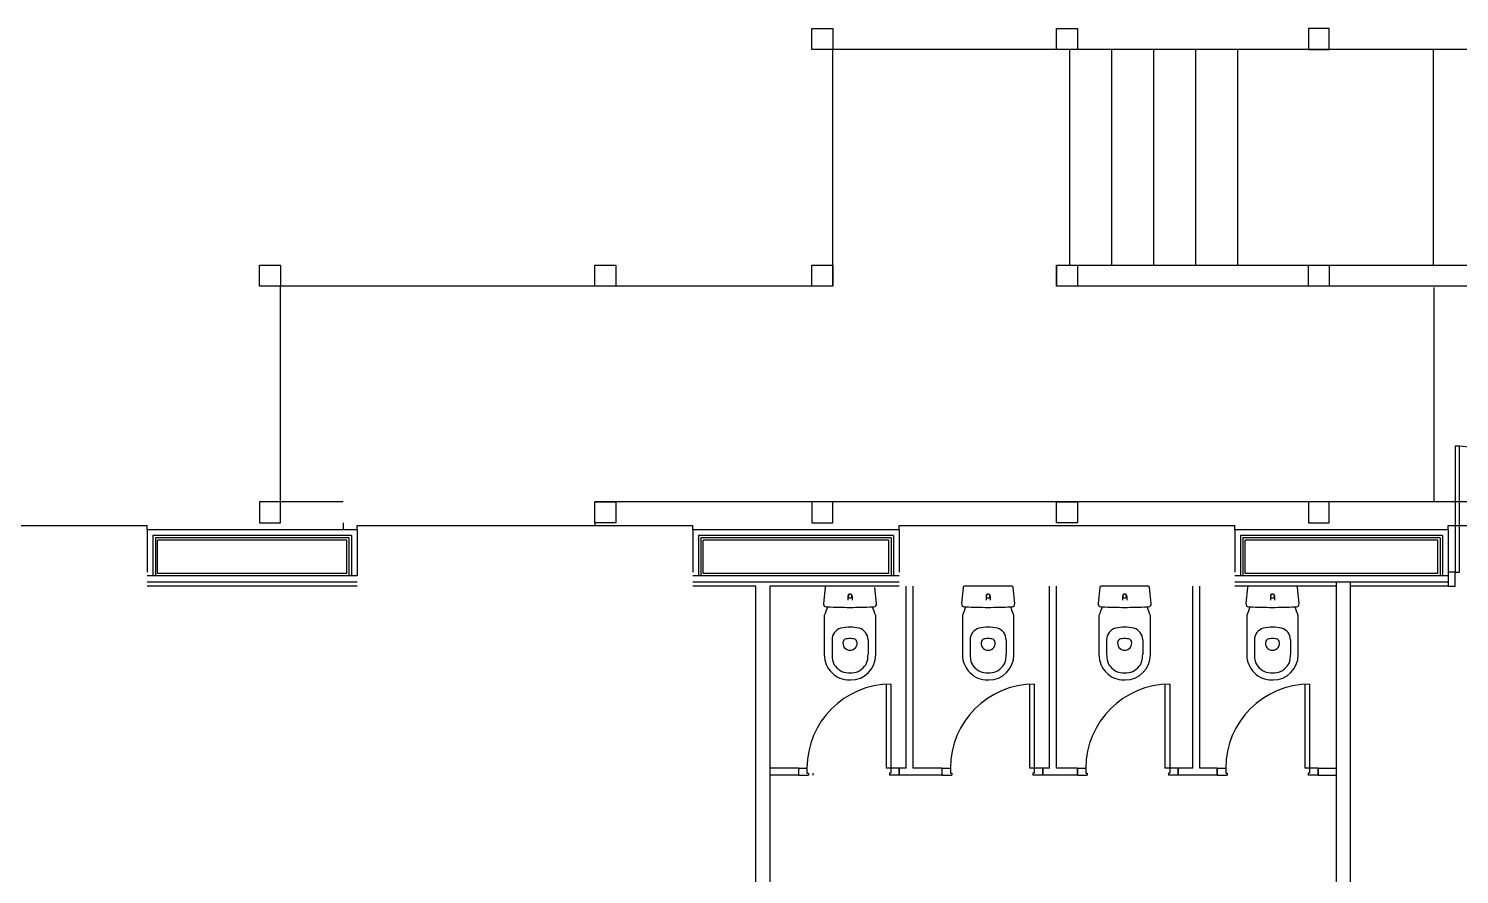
# Model space of a CAD drawing. Extents: x -0.02 to 0.821, y -0.01 to 0.584.
# Drawn here: x 0.4488 to 0.5511, y 0.4307 to 0.4911 of the extents above; entities that cross this region are included whole.
import ezdxf

# ---------------------------------------------------------------- set-up
doc = ezdxf.new("R2010")
doc.units = 0
doc.header["$MEASUREMENT"] = 0
doc.linetypes.add('CONTINUA', pattern=[0])
doc.linetypes.add('VERDECKT', pattern=[9.524999999999999, 6.35, -3.175])
for name, color, linetype in [('DOORS', 2, 'CONTINUA'), ('STAIRS', 2, 'CONTINUA'), ('TOILETS', 7, 'CONTINUA'), ('WALLS', 7, 'CONTINUA')]:
    doc.layers.add(name, color=color, linetype=linetype)

msp = doc.modelspace()

# ---------------------------------------------------------------- linework, layer by layer
at = {"layer": 'DOORS', "color": 61, "linetype": 'CONTINUA'}
for p, q in [((0.5507593790511601, 0.4613033454576507), (0.5507593790512183, 0.4523033454576507)), ((0.5510593790505663, 0.4613033454576507), (0.5507593790511601, 0.4613033454576507)), ((0.5510593790506245, 0.4523033454576507), (0.5510593790505663, 0.4613033454576507)), ((0.5502593790518003, 0.4523033454576507), (0.5502593790518003, 0.4513033454576507)), ((0.5507593790512183, 0.4523033454576507), (0.5502593790518003, 0.4523033454576507)), ((0.5507593790512183, 0.4513033454576507), (0.5507593790512183, 0.4523033454576507)), ((0.5507593790512183, 0.4523033454576507), (0.5510593790506245, 0.4523033454576507)), ((0.5502593790518003, 0.4513033454576507), (0.5507593790512183, 0.4513033454576507)), ((0.510071026517835, 0.4442933259876445), (0.5100710265172529, 0.4383035430200398)), ((0.5104210265178117, 0.4443035430200398), (0.5104210265172296, 0.4383035430200398)), ((0.5203210271282005, 0.4442933259876445), (0.5203210271275602, 0.4383035430200398)), ((0.5206710271281773, 0.4443035430200398), (0.5206710271275952, 0.4383035430200398)), ((0.5300091734905146, 0.4442933259867132), (0.5300091734898742, 0.4383035430191085)), ((0.5303591734904912, 0.4443035430191085), (0.5303591734899091, 0.4383035430191085)), ((0.5400044648898765, 0.4442933259867132), (0.5400044648892363, 0.4383035430191085)), ((0.5403544648898533, 0.4443035430191085), (0.5403544648892712, 0.4383035430191085)), ((0.5038210265172529, 0.4383035430200398), (0.5038210265172529, 0.4378035430200398)), ((0.5038210265172529, 0.4383035430200398), (0.5044210265172296, 0.4383035430200398)), ((0.5038210265172529, 0.4378035430200398), (0.5045210265172646, 0.4378035430200398)), ((0.5044210265172296, 0.4383035430200398), (0.5044210265172296, 0.437953543019481)), ((0.5044210265172296, 0.437953543019481), (0.5045210265172646, 0.437953543019481)), ((0.5045210265172646, 0.437953543019481), (0.5045210265172646, 0.4378035430200398)), ((0.5048391123408801, 0.4379535430204123), (0.5048391123408801, 0.4378035430200398)), ((0.5110210265172646, 0.4383035430191085), (0.5100710265172529, 0.4383035430200398)), ((0.5104210265172296, 0.437953543019481), (0.5103210265172529, 0.437953543019481)), ((0.5103210265172529, 0.437953543019481), (0.5103210265172529, 0.4378035430200398)), ((0.5110210265172646, 0.4378035430191085), (0.5103210265172529, 0.4378035430200398)), ((0.5104210265172296, 0.4383035430200398), (0.5104210265172296, 0.437953543019481)), ((0.5110210265172646, 0.4383035430191085), (0.5110210265172646, 0.4378035430191085)), ((0.5140710271275603, 0.4383035430200398), (0.5140710271275603, 0.4378035430200398)), ((0.5140710271275603, 0.4383035430200398), (0.5146710271275952, 0.4383035430200398)), ((0.5140710271275603, 0.4378035430200398), (0.5147710271275718, 0.4378035430200398)), ((0.5146710271275952, 0.4383035430200398), (0.5146710271275952, 0.437953543019481)), ((0.5146710271275952, 0.437953543019481), (0.5147710271275718, 0.437953543019481)), ((0.5147710271275718, 0.437953543019481), (0.5147710271275718, 0.4378035430200398)), ((0.5212710271275719, 0.4383035430191085), (0.5203210271275602, 0.4383035430200398)), ((0.5206710271275952, 0.437953543019481), (0.5205710271275602, 0.437953543019481)), ((0.5205710271275602, 0.437953543019481), (0.5205710271275602, 0.4378035430200398)), ((0.5212710271275719, 0.4378035430191085), (0.5205710271275602, 0.4378035430200398)), ((0.5206710271275952, 0.4383035430200398), (0.5206710271275952, 0.437953543019481)), ((0.5212710271275719, 0.4383035430191085), (0.5212710271275719, 0.4378035430191085)), ((0.5237591734898742, 0.4383035430191085), (0.5237591734898742, 0.4378035430191085)), ((0.5237591734898742, 0.4383035430191085), (0.5243591734899091, 0.4383035430191085)), ((0.5237591734898742, 0.4378035430191085), (0.5244591734898859, 0.4378035430191085)), ((0.5243591734899091, 0.4383035430191085), (0.5243591734899091, 0.437953543019481)), ((0.5243591734899091, 0.437953543019481), (0.5244591734898859, 0.437953543019481)), ((0.5244591734898859, 0.437953543019481), (0.5244591734898859, 0.4378035430191085)), ((0.5309591734898859, 0.4383035430191085), (0.5300091734898742, 0.4383035430191085)), ((0.5303591734899091, 0.4379535430185497), (0.5302591734898743, 0.4379535430185497)), ((0.5302591734898743, 0.4379535430185497), (0.5302591734898743, 0.4378035430191085)), ((0.5309591734898859, 0.4378035430191085), (0.5302591734898743, 0.4378035430191085)), ((0.5303591734899091, 0.4383035430191085), (0.5303591734899091, 0.4379535430185497)), ((0.5309591734898859, 0.4383035430191085), (0.5309591734898859, 0.4378035430191085)), ((0.5337544648892363, 0.4383035430191085), (0.5337544648892363, 0.4378035430191085)), ((0.5337544648892363, 0.4383035430191085), (0.5343544648892712, 0.4383035430191085)), ((0.5337544648892363, 0.4378035430191085), (0.5344544648892479, 0.4378035430191085)), ((0.5343544648892712, 0.4383035430191085), (0.5343544648892712, 0.4379535430185497)), ((0.5343544648892712, 0.4379535430185497), (0.5344544648892479, 0.4379535430185497)), ((0.5344544648892479, 0.4379535430185497), (0.5344544648892479, 0.4378035430191085)), ((0.5409544648892479, 0.4383035430181771), (0.5400044648892363, 0.4383035430191085)), ((0.5403544648892712, 0.4379535430185497), (0.5402544648892362, 0.4379535430185497)), ((0.5402544648892362, 0.4379535430185497), (0.5402544648892362, 0.4378035430191085)), ((0.5409544648892479, 0.4378035430181771), (0.5402544648892362, 0.4378035430191085)), ((0.5403544648892712, 0.4383035430191085), (0.5403544648892712, 0.4379535430185497)), ((0.5409544648892479, 0.4383035430181771), (0.5409544648892479, 0.4378035430181771))]:
    msp.add_line(p, q, dxfattribs=at)
at = {"layer": 'DOORS', "color": 161, "linetype": 'VERDECKT'}
for centre, radius, start, end in [((0.5507593790512183, 0.4523033454576507), 0.009000000000000001, 0, 88.0931619681458), ((0.5104210265180446, 0.4383035430172458), 0.005999999999999999, 90.00000000030215, 180), ((0.5206710271283519, 0.4383035430172458), 0.005999999999999999, 90.00000000030215, 180), ((0.5303591734906659, 0.4383035430172458), 0.005999999999999999, 90.00000000030215, 180), ((0.5403544648900279, 0.4383035430163145), 0.005999999999999999, 90.00000000030215, 180)]:
    msp.add_arc(centre, radius, start, end, dxfattribs=at)
at = {"layer": 'STAIRS', "color": 7, "linetype": 'CONTINUA'}
for p, q in [((0.5047618399591302, 0.4896335504315794), (0.5047618399584899, 0.4911335504315794)), ((0.5047618399584899, 0.4911335504315794), (0.5062618399602943, 0.4911335504315794)), ((0.5062618399602943, 0.4911335504315794), (0.5062618399597122, 0.4896335504315794)), ((0.5222618273221887, 0.4896338794566691), (0.5222618273228291, 0.4911338794566691)), ((0.5222618273228291, 0.4911338794566691), (0.5237618273234111, 0.4911338794566691)), ((0.5237618273234111, 0.4911338794566691), (0.523761827322829, 0.4896338794566691)), ((0.5417615990450723, 0.4911340493541211), (0.5402615990444901, 0.4911340493541211)), ((0.5402615990444901, 0.4911340493541211), (0.5402615990444901, 0.4896340493541211)), ((0.5417615990462363, 0.4896340493541211), (0.5417615990450723, 0.4911340493541211)), ((0.5062618399597122, 0.4896335504315794), (0.5047618399591302, 0.4896335504315794)), ((0.523761827322829, 0.4896338794566691), (0.5222618273221887, 0.4896338794566691)), ((0.5402615990444901, 0.4896340493541211), (0.5417615990462363, 0.4896340493541211)), ((0.4652750238738372, 0.472734879151918), (0.465275023873779, 0.474234879151918)), ((0.465275023873779, 0.474234879151918), (0.4667750238750014, 0.474234879151918)), ((0.4667750238750014, 0.474234879151918), (0.4667750238744193, 0.472734879151918)), ((0.4892618273193948, 0.4727342282710597), (0.4892618273193948, 0.4742342282710597)), ((0.4892618273193948, 0.4742342282710597), (0.4907618273199769, 0.4742342282710597)), ((0.4907618273199769, 0.4742342282710597), (0.4907618273200351, 0.4727342282710597)), ((0.504762042210903, 0.4727342282701284), (0.504762042210903, 0.4742342282701284)), ((0.504762042210903, 0.4742342282701284), (0.5062620422114851, 0.4742342282701284)), ((0.5062620422114851, 0.4742342282701284), (0.5062620422115434, 0.4727342282701284)), ((0.5222621433610911, 0.472734228269197), (0.5222621433616732, 0.474234228269197)), ((0.5222621433616732, 0.474234228269197), (0.5237621433622554, 0.474234228269197)), ((0.5237621433622554, 0.474234228269197), (0.5237621433616733, 0.472734228269197)), ((0.5402618989203475, 0.472734228826128), (0.5402618989197072, 0.474234228826128)), ((0.5402618989197072, 0.474234228826128), (0.5417618989215116, 0.474234228826128)), ((0.5417618989215116, 0.474234228826128), (0.5417618989203474, 0.472734228826128)), ((0.4667750238744193, 0.472734879151918), (0.4652750238738372, 0.472734879151918)), ((0.4907618273200351, 0.4727342282710597), (0.4892618273193948, 0.4727342282710597)), ((0.5062620422115434, 0.4727342282701284), (0.504762042210903, 0.4727342282701284)), ((0.5237621433616733, 0.472734228269197), (0.5222621433610911, 0.472734228269197)), ((0.5417618989203474, 0.472734228826128), (0.5402618989203475, 0.472734228826128)), ((0.4667749522749801, 0.4573336260085926), (0.465274952274398, 0.4573336260085926)), ((0.465274952274398, 0.4573336260085926), (0.4652749522749801, 0.4558336260085926)), ((0.4667749522761442, 0.4558336260085926), (0.4667749522749801, 0.4573336260085926)), ((0.4892602885621018, 0.4558335504196585), (0.4892602885621018, 0.4573335504196585)), ((0.4892602885621018, 0.4573335504196585), (0.4907602885626839, 0.4573335504196585)), ((0.4907602885626839, 0.4573335504196585), (0.4907602885626839, 0.4558335504196585)), ((0.5062618273195112, 0.4573329756818712), (0.5047618273189292, 0.4573329756809398)), ((0.5047618273189292, 0.4573329756809398), (0.5047618273195112, 0.4558329756809399)), ((0.5062618273207335, 0.4558329756818712), (0.5062618273195112, 0.4573329756818712)), ((0.5222618273193949, 0.4558335504187271), (0.5222618273193949, 0.4573335504187271)), ((0.5222618273193949, 0.4573335504187271), (0.5237618273200351, 0.4573335504187271)), ((0.5237618273200351, 0.4573335504187271), (0.5237618273200351, 0.4558335504187271)), ((0.5417618273214903, 0.4573329756828025), (0.5402618273209082, 0.4573329756828025)), ((0.5402618273209082, 0.4573329756828025), (0.5402618273209082, 0.4558329756828025)), ((0.5417618273227126, 0.4558329756828025), (0.5417618273214903, 0.4573329756828025)), ((0.4652749522749801, 0.4558336260085926), (0.4667749522761442, 0.4558336260085926)), ((0.4907602885626839, 0.4558335504196585), (0.4892602885621018, 0.4558335504196585)), ((0.5047618273195112, 0.4558329756809399), (0.5062618273207335, 0.4558329756818712)), ((0.5237618273200351, 0.4558335504187271), (0.5222618273193949, 0.4558335504187271)), ((0.5402618273209082, 0.4558329756828025), (0.5417618273227126, 0.4558329756828025))]:
    msp.add_line(p, q, dxfattribs=at)
at = {"layer": 'STAIRS', "color": 4, "linetype": 'VERDECKT'}
for p, q in [((0.5650608203888987, 0.4896343298414722), (0.5062619114328991, 0.4896337038977072)), ((0.5062620421643951, 0.472734228271991), (0.5062619113959372, 0.4896337038977072)), ((0.5232139572549495, 0.4742342915795744), (0.5232139572555898, 0.4896340465582907)), ((0.5262138248718693, 0.4742342915795744), (0.5262138248718693, 0.4896340465582907)), ((0.5292136924905353, 0.4742342915795744), (0.5292136924905353, 0.4896340465582907)), ((0.5322135601080372, 0.4742342915795744), (0.5322135601080372, 0.4896340465582907)), ((0.5352134277243167, 0.4742342915786431), (0.5352134277243167, 0.4896340465582907)), ((0.5492134277238511, 0.4742342637041584), (0.5492134277238511, 0.4896339823063463)), ((0.5222620127171976, 0.474234228269197), (0.5717098748374265, 0.4742344238134101)), ((0.4667749522867962, 0.4573336260234937), (0.4667750830445438, 0.4727342282738537)), ((0.506262042210903, 0.472734228271991), (0.4667750830445438, 0.4727342282738537)), ((0.6192618274634588, 0.4727342282654718), (0.5222621433616732, 0.472734228271991)), ((0.5492618989184266, 0.4573335504168645), (0.5492618989166221, 0.4726335504241288)), ((0.6125658805620624, 0.4573335504140705), (0.4892602885613451, 0.4573335504224524))]:
    msp.add_line(p, q, dxfattribs=at)
at = {"layer": 'STAIRS', "color": 61, "linetype": 'CONTINUA'}
for p, q in [((0.5222620127171976, 0.474234228269197), (0.5222621433604508, 0.4727342282710597)), ((0.4712622862373246, 0.4573335504289717), (0.4667749522867962, 0.4573335504243151)), ((0.4712622862373246, 0.4558335504252464), (0.4712622862373246, 0.4553344119051471)), ((0.4892602885621018, 0.4558335504252464), (0.4892602885621018, 0.4556335422098637))]:
    msp.add_line(p, q, dxfattribs=at)
at = {"layer": 'TOILETS', "color": 161, "linetype": 'CONTINUA'}
for p, q in [((0.5057129862452275, 0.4512122577391565), (0.5055988254261902, 0.4500573936114088)), ((0.5074980643667514, 0.4513035421613604), (0.5058126057155896, 0.4513035421622917)), ((0.5091835230179713, 0.4513035421613604), (0.5074980643667514, 0.4513035421613604)), ((0.5093973033053335, 0.4500573936114088), (0.5092831424868782, 0.4512122577382252)), ((0.5155881619323045, 0.4512122577372938), (0.5154740011132671, 0.4500573936104775)), ((0.5155881619323045, 0.4512122577391565), (0.5154740011132671, 0.4500573936114088)), ((0.5173732400538283, 0.4513035421604291), (0.5156877814026666, 0.4513035421613604)), ((0.5173732400538283, 0.4513035421613604), (0.5156877814026666, 0.4513035421622917)), ((0.5190586987050483, 0.4513035421604291), (0.5173732400538283, 0.4513035421604291)), ((0.5190586987050483, 0.4513035421613604), (0.5173732400538283, 0.4513035421613604)), ((0.5192724789924105, 0.4500573936104775), (0.5191583181739552, 0.4512122577372938)), ((0.5192724789924105, 0.4500573936114088), (0.5191583181739552, 0.4512122577382252)), ((0.525347042392008, 0.4512122577372938), (0.5252328815729125, 0.4500573936095461)), ((0.5271321205135319, 0.4513035421604291), (0.5254466618623119, 0.4513035421604291)), ((0.5288175791646936, 0.4513035421594978), (0.5271321205135319, 0.4513035421604291)), ((0.529031359452114, 0.4500573936095461), (0.5289171986336587, 0.4512122577363625)), ((0.5359132010174799, 0.4512122577363625), (0.5357990401983843, 0.4500573936095461)), ((0.5376982791390037, 0.4513035421594978), (0.5360128204878419, 0.4513035421594978)), ((0.5393837377901655, 0.4513035421594978), (0.5376982791390037, 0.4513035421594978)), ((0.5395975180775858, 0.4500573936095461), (0.5394833572591305, 0.4512122577354312)), ((0.5073480643660878, 0.4505955342575908), (0.5073480643660878, 0.4503134688613936)), ((0.5076480643660761, 0.4505955342575908), (0.5076480643660761, 0.4503134688613936)), ((0.5172232400531648, 0.4505955342566594), (0.5172232400531648, 0.450313468859531)), ((0.5172232400531648, 0.4505955342575908), (0.5172232400531648, 0.4503134688613936)), ((0.5175232400531531, 0.4505955342566594), (0.5175232400531531, 0.450313468859531)), ((0.5175232400531531, 0.4505955342575908), (0.5175232400531531, 0.4503134688613936)), ((0.5269821205128101, 0.4505955342557281), (0.5269821205128101, 0.450313468859531)), ((0.5272821205127984, 0.4505955342557281), (0.5272821205127984, 0.450313468859531)), ((0.537548279138282, 0.4505955342557281), (0.537548279138282, 0.4503134688585997)), ((0.5378482791382703, 0.4505955342557281), (0.5378482791382703, 0.4503134688585997)), ((0.5056607414156897, 0.4492035421645269), (0.5056607414156897, 0.4464035421647132)), ((0.5093353873158339, 0.4464035421637818), (0.5093353873158339, 0.4492035421635956)), ((0.5155359171027667, 0.4492035421635956), (0.5155359171027667, 0.4464035421637818)), ((0.5155359171027667, 0.4492035421645269), (0.5155359171027667, 0.4464035421647132)), ((0.5192105630029109, 0.4464035421628505), (0.5192105630029109, 0.4492035421626642)), ((0.5192105630029109, 0.4464035421637818), (0.5192105630029109, 0.4492035421635956)), ((0.5252947975624702, 0.4492035421626642), (0.5252947975624702, 0.4464035421628505)), ((0.5289694434625563, 0.4464035421619192), (0.5289694434625563, 0.4492035421617329)), ((0.535860956187942, 0.4492035421617329), (0.535860956187942, 0.4464035421619192)), ((0.5395356020880863, 0.4464035421619192), (0.5395356020880863, 0.4492035421617329)), ((0.5062107414156781, 0.447481040077284), (0.5062107414156781, 0.4464216772280634)), ((0.5087853873158455, 0.447481040077284), (0.5087853873158455, 0.4464216772280634)), ((0.5160859171027551, 0.4474810400763526), (0.5160859171027551, 0.4464216772271321)), ((0.5160859171027551, 0.447481040077284), (0.5160859171027551, 0.4464216772280634)), ((0.5186605630029226, 0.4474810400763526), (0.5186605630029226, 0.4464216772262007)), ((0.5186605630029226, 0.447481040077284), (0.5186605630029226, 0.4464216772280634)), ((0.5258447975624586, 0.4474810400763526), (0.5258447975624586, 0.4464216772262007)), ((0.5284194434625679, 0.4474810400754213), (0.5284194434625679, 0.4464216772262007)), ((0.5364109561879304, 0.44748104007449), (0.5364109561879304, 0.4464216772262007)), ((0.5389856020880398, 0.44748104007449), (0.5389856020880398, 0.4464216772252694))]:
    msp.add_line(p, q, dxfattribs=at)
for centre, radius, start, end in [((0.5058126057155896, 0.4512035421617329), 9.999999999999998e-05, 90.00000000031805, 174.9999999808337), ((0.5156877814026666, 0.4512035421608016), 9.999999999999998e-05, 90.00000000031805, 174.9999999808337), ((0.5156877814026666, 0.4512035421617329), 9.999999999999998e-05, 90.00000000031805, 174.9999999808337), ((0.5190586987050483, 0.4512035421608016), 0.0001, 4.99999999850554, 90.00000000031805), ((0.5254466618623119, 0.4512035421608016), 9.999999999999998e-05, 90.00000000031805, 174.9999999808337), ((0.5288175791646936, 0.4512035421598703), 0.0001, 4.999999998511087, 90.00000000031805), ((0.5360128204878419, 0.4512035421598703), 9.999999999999998e-05, 90.00000000031805, 174.9999999808282), ((0.5393837377901655, 0.4512035421589389), 0.0001, 4.99999999850554, 90.00000000031805), ((0.505798064366798, 0.4500399624612182), 0.0002, 174.9999999957097, 266.8015479019608), ((0.5074980643668096, 0.4505955342557281), 0.00015, 90.00000000029686, 180), ((0.5074980643668096, 0.4505955342557281), 0.000135, 90.00000000032983, 270.0000000003299), ((0.5074980643668096, 0.4505955342557281), 0.00015, 0, 90.00000000029686), ((0.5074980643668096, 0.4505955342557281), 0.000135, 270.0000000003299, 90.00000000032983), ((0.5091980643668212, 0.4500399624602869), 0.0002, 273.1984520980074, 4.999999998529772), ((0.5156732400538749, 0.4500399624593556), 0.0002, 174.9999999957123, 266.8015479019617), ((0.5156732400538749, 0.4500399624612182), 0.0002, 174.9999999957123, 266.8015479019608), ((0.5173732400538865, 0.4505955342538655), 0.00015, 90.00000000029686, 180), ((0.5173732400538865, 0.4505955342557281), 0.00015, 90.00000000029686, 180), ((0.5173732400538865, 0.4505955342538655), 0.000135, 90.00000000028272, 270.0000000003299), ((0.5173732400538865, 0.4505955342557281), 0.000135, 90.00000000028272, 270.0000000003299), ((0.5173732400538865, 0.4505955342538655), 0.00015, 0, 90.00000000029686), ((0.5173732400538865, 0.4505955342557281), 0.00015, 0, 90.00000000029686), ((0.5173732400538865, 0.4505955342538655), 0.000135, 270.0000000003299, 90.00000000028272), ((0.5173732400538865, 0.4505955342557281), 0.000135, 270.0000000003299, 90.00000000028272), ((0.5190732400538982, 0.4500399624593556), 0.0002, 273.1984520980383, 4.999999998511087), ((0.5190732400538982, 0.4500399624602869), 0.0002, 273.1984520980392, 4.999999998526998), ((0.5254321205135785, 0.4500399624593556), 0.0002, 174.9999999957123, 266.8015479019617), ((0.5271321205135319, 0.4505955342538655), 0.00015, 90.00000000029686, 180), ((0.5271321205135319, 0.4505955342538655), 0.000135, 90.00000000028272, 270.0000000002827), ((0.5271321205135319, 0.4505955342538655), 0.00015, 0, 90.00000000029686), ((0.5271321205135319, 0.4505955342538655), 0.000135, 270.0000000002827, 90.00000000028272), ((0.5288321205135434, 0.4500399624593556), 0.0002, 273.1984520980383, 4.999999998511087), ((0.5359982791390503, 0.4500399624584243), 0.0002, 174.9999999956937, 266.8015479019608), ((0.537698279139062, 0.4505955342529342), 0.00015, 90.00000000033926, 180), ((0.537698279139062, 0.4505955342529342), 0.000135, 90.00000000032983, 270.0000000002827), ((0.537698279139062, 0.4505955342529342), 0.00015, 0, 90.00000000033926), ((0.537698279139062, 0.4505955342529342), 0.000135, 270.0000000002827, 90.00000000032983), ((0.5393982791390154, 0.4500399624584243), 0.0002, 273.1984520980392, 4.999999998526998), ((0.5339762961855158, 0.4392924696616828), 0.02999999999996275, 159.4265392446883, 160.7088211271787), ((0.5074607414186466, 0.4797935421615839), 0.03, 266.8015478546246, 266.9980133761485), ((0.5074607414186466, 0.4797935421615839), 0.03, 266.9980133761524, 270.0712815986294), ((0.507535387318756, 0.4797935421615839), 0.03, 269.9287183940057, 273.0019866153347), ((0.507535387318756, 0.4797935421615839), 0.03, 273.0019866153385, 273.1984521379952), ((0.4810198325463571, 0.4392924696644768), 0.02999999999996275, 19.29117886521872, 20.57346074785475), ((0.5438514718725929, 0.4392924696598202), 0.02999999999996275, 159.4265392446885, 160.7088211271788), ((0.5438514718725929, 0.4392924696616828), 0.02999999999996275, 159.4265392446884, 160.7088211271788), ((0.5173359171057237, 0.4797935421606526), 0.03, 266.8015478546245, 266.9980133761483), ((0.5173359171057237, 0.4797935421615839), 0.03, 266.8015478546245, 266.9980133761483), ((0.5173359171057237, 0.4797935421606526), 0.03, 266.998013376152, 270.0712815986292), ((0.5173359171057237, 0.4797935421615839), 0.03, 266.998013376152, 270.0712815986292), ((0.517410563005833, 0.4797935421615839), 0.03, 269.9287183940057, 273.0019866153347), ((0.517410563005833, 0.4797935421606526), 0.03, 273.0019866153386, 273.1984521379949), ((0.517410563005833, 0.4797935421615839), 0.03, 273.0019866153385, 273.1984521379949), ((0.4908950082334341, 0.4392924696635455), 0.02999999999996275, 19.29117886521868, 20.57346074785478), ((0.4908950082334341, 0.4392924696644768), 0.02999999999996275, 19.29117886521868, 20.57346074785478), ((0.5536103523322381, 0.4392924696598202), 0.02999999999996275, 159.4265392446885, 160.7088211271788), ((0.5270947975653689, 0.4797935421606526), 0.03, 266.8015478546246, 266.9980133761483), ((0.5270947975653689, 0.4797935421606526), 0.03, 266.9980133761522, 270.0712815986292), ((0.5271694434655365, 0.4797935421606526), 0.03, 269.9287183940057, 273.0019866153347), ((0.5271694434655365, 0.4797935421606526), 0.03, 273.0019866153386, 273.1984521379949), ((0.5006538886931375, 0.4392924696626141), 0.02999999999996275, 19.29117886521876, 20.57346074785475), ((0.5641765109577682, 0.4392924696588889), 0.02999999999996275, 159.4265392446885, 160.7088211271789), ((0.537660956190899, 0.4797935421597213), 0.03, 266.8015478546246, 266.9980133761483), ((0.537660956190899, 0.4797935421597213), 0.03, 266.998013376152, 270.0712815986292), ((0.5377356020910083, 0.4797935421597213), 0.03, 269.9287183940059, 273.0019866153349), ((0.5377356020910083, 0.4797935421597213), 0.03, 273.0019866153386, 273.1984521379952), ((0.5112200473186095, 0.4392924696626141), 0.02999999999996275, 19.29117886521882, 20.57346074785482), ((0.5070607414164697, 0.44748104007449), 0.00085, 104.9552483173668, 180), ((0.5074607414164347, 0.4459835421619937), 0.0024, 89.10894427609014, 104.9552483169891), ((0.5075353873166023, 0.4459835421619937), 0.0024, 75.04475168292603, 90.89105571028752), ((0.5079353873165674, 0.44748104007449), 0.00085, 0, 75.04475168194436), ((0.5169359171035467, 0.4474810400735587), 0.00085, 104.9552483173668, 180), ((0.5169359171035467, 0.44748104007449), 0.00085, 104.9552483173668, 180), ((0.5173359171035118, 0.445983542160131), 0.0024, 89.10894427609014, 104.9552483169888), ((0.5173359171035118, 0.4459835421619937), 0.0024, 89.10894427609014, 104.9552483169891), ((0.5174105630036793, 0.445983542160131), 0.0024, 75.04475168292382, 90.89105571028485), ((0.5174105630036793, 0.4459835421619937), 0.0024, 75.04475168292348, 90.89105571028487), ((0.5178105630036444, 0.4474810400735587), 0.00085, 0, 75.04475168194436), ((0.5178105630036444, 0.44748104007449), 0.00085, 0, 75.04475168194436), ((0.5266947975631919, 0.4474810400735587), 0.00085, 104.9552483173668, 180), ((0.5270947975632153, 0.445983542160131), 0.0024, 89.10894427609014, 104.9552483169888), ((0.5271694434633246, 0.445983542160131), 0.0024, 75.04475168292639, 90.89105571028485), ((0.5275694434633479, 0.4474810400726274), 0.00085, 0, 75.04475168194436), ((0.5372609561886639, 0.4474810400726274), 0.00085, 104.9552483173668, 180), ((0.5376609561886871, 0.445983542160131), 0.0024, 89.10894427609014, 104.9552483169888), ((0.5377356020887964, 0.445983542160131), 0.0024, 75.04475168292382, 90.89105571028485), ((0.5381356020888197, 0.4474810400726274), 0.00085, 0, 75.04475168194436), ((0.5074907414164627, 0.4472335421619937), 0.0005, 163.017633604532, 270.8391782335556), ((0.5072038230087492, 0.4473211653735489), 0.0002, 108.7323659280475, 163.0176336104421), ((0.5074607414164347, 0.4465635421611369), 0.001, 87.86105567689754, 108.7323658640429), ((0.5075353873166023, 0.4465635421611369), 0.001, 71.26763413519171, 92.13894428958133), ((0.5075053873165744, 0.4472335421619937), 0.0005, 269.1608216987548, 16.98236638789811), ((0.5077923057242296, 0.4473211653735489), 0.0002, 16.98236637995532, 71.26763407255592), ((0.5173659171035397, 0.4472335421601311), 0.0005, 163.0176336045381, 270.8391782335302), ((0.5173659171035397, 0.4472335421619937), 0.0005, 163.017633604532, 270.8391782335302), ((0.5170789986958262, 0.4473211653726176), 0.0002, 108.7323659280475, 163.0176336104421), ((0.5170789986958262, 0.4473211653735489), 0.0002, 108.7323659280475, 163.0176336104421), ((0.5173359171035118, 0.4465635421602056), 0.001, 87.86105567689754, 108.7323658640489), ((0.5173359171035118, 0.4465635421611369), 0.001, 87.86105567689754, 108.7323658640489), ((0.5174105630036793, 0.4465635421602056), 0.001, 71.26763413519171, 92.13894428957498), ((0.5174105630036793, 0.4465635421611369), 0.001, 71.26763413519171, 92.13894428957498), ((0.5173805630036513, 0.4472335421601311), 0.0005, 269.1608216987676, 16.98236638789201), ((0.5173805630036513, 0.4472335421619937), 0.0005, 269.1608216987676, 16.98236638789811), ((0.5176674814113067, 0.4473211653726176), 0.0002, 16.98236637996462, 71.26763407258603), ((0.5176674814113067, 0.4473211653735489), 0.0002, 16.98236637996462, 71.26763407258603), ((0.527124797563185, 0.4472335421601311), 0.0005, 163.0176336045381, 270.8391782335429), ((0.5268378791555297, 0.4473211653726176), 0.0002, 108.7323659280777, 163.0176336104421), ((0.5270947975632153, 0.4465635421602056), 0.001, 87.86105567689754, 108.7323658640489), ((0.5271694434633246, 0.4465635421602056), 0.001, 71.26763413519171, 92.13894428958133), ((0.5271394434632967, 0.4472335421601311), 0.0005, 269.1608216987548, 16.98236638789201), ((0.5274263618710102, 0.4473211653716862), 0.0002, 16.98236637996462, 71.26763407259115), ((0.5376909561886569, 0.4472335421601311), 0.0005, 163.0176336045418, 270.8391782335302), ((0.5374040377810015, 0.4473211653716862), 0.0002, 108.7323659280475, 163.0176336104269), ((0.5376609561886871, 0.4465635421602056), 0.001, 87.86105567689754, 108.7323658640489), ((0.5377356020887964, 0.4465635421602056), 0.001, 71.26763413519171, 92.13894428958133), ((0.5377056020888267, 0.4472335421601311), 0.0005, 269.1608216987676, 16.98236638788831), ((0.537992520496482, 0.4473211653716862), 0.0002, 16.98236637996462, 71.26763407256102), ((0.5074607414164347, 0.4464035421619192), 0.0018, 180, 270.0000000003039), ((0.508610741416458, 0.4464216772112996), 0.0024, 180, 188.2292925721276), ((0.5072407414164627, 0.4462235421612859), 0.001015746591947973, 188.2292913916259, 219.2894068658621), ((0.5075353873166023, 0.4464035421619192), 0.0018, 270.0000000003004, 0), ((0.5077553873165743, 0.4462235421612859), 0.001015746591947973, 320.7105931463406, 351.7707086006073), ((0.506385387316579, 0.4464216772112996), 0.0024, 351.7707074176386, 0), ((0.5173359171035118, 0.4464035421600566), 0.0018, 180, 270.0000000003004), ((0.5173359171035118, 0.4464035421619192), 0.0018, 180, 270.0000000003004), ((0.5184859171035351, 0.4464216772094369), 0.0024, 180, 188.2292925721276), ((0.5184859171035351, 0.4464216772112996), 0.0024, 180, 188.2292925721276), ((0.5171159171035397, 0.4462235421603546), 0.001015746591947973, 188.2292913916259, 219.2894068658621), ((0.5171159171035397, 0.4462235421612859), 0.001015746591947973, 188.2292913916259, 219.2894068658621), ((0.5174105630036793, 0.4464035421600566), 0.0018, 270.0000000003004, 0), ((0.5174105630036793, 0.4464035421619192), 0.0018, 270.0000000003004, 0), ((0.5176305630036513, 0.4462235421603546), 0.001015746591947973, 320.7105931463406, 351.7707086006073), ((0.5176305630036513, 0.4462235421612859), 0.001015746591947973, 320.7105931463406, 351.7707086006073), ((0.516260563003656, 0.4464216772103682), 0.0024, 351.7707074176386, 0), ((0.516260563003656, 0.4464216772112996), 0.0024, 351.7707074176386, 0), ((0.5270947975632153, 0.4464035421600566), 0.0018, 180, 270.0000000003004), ((0.5282447975631803, 0.4464216772094369), 0.0024, 180, 188.2292925721276), ((0.526874797563185, 0.4462235421603546), 0.001015746591947973, 188.229291391625, 219.2894068658621), ((0.5271694434633246, 0.4464035421600566), 0.0018, 270.0000000003004, 0), ((0.5273894434632966, 0.4462235421603546), 0.001015746591947973, 320.7105931463406, 351.7707086006073), ((0.5260194434633013, 0.4464216772094369), 0.0024, 351.7707074176386, 0), ((0.5376609561886871, 0.4464035421600566), 0.0018, 180, 270.0000000003004), ((0.5388109561886522, 0.4464216772085056), 0.0024, 180, 188.2292925721276), ((0.5374409561886568, 0.4462235421594232), 0.001015746591947973, 188.2292913916228, 219.2894068658597), ((0.5377356020887964, 0.4464035421600566), 0.0018, 270.0000000003004, 0), ((0.5379556020888268, 0.4462235421594232), 0.001015746591947973, 320.7105931463431, 351.7707086006096), ((0.5365856020888313, 0.4464216772094369), 0.0024, 351.7707074176389, 0), ((0.5074607414164347, 0.4464035421619192), 0.0013, 219.2894068579531, 271.6451856796556), ((0.5075353873166023, 0.4464035421619192), 0.0013, 268.3548142946888, 320.7105931375697), ((0.5173359171035118, 0.4464035421600566), 0.0013, 219.28940685795, 271.6451856796555), ((0.5173359171035118, 0.4464035421619192), 0.0013, 219.28940685795, 271.6451856796556), ((0.5174105630036793, 0.4464035421600566), 0.0013, 268.3548142946888, 320.7105931375679), ((0.5174105630036793, 0.4464035421619192), 0.0013, 268.3548142946888, 320.7105931375697), ((0.5270947975632153, 0.4464035421600566), 0.0013, 219.28940685795, 271.6451856796555), ((0.5271694434633246, 0.4464035421600566), 0.0013, 268.3548142946888, 320.7105931375679), ((0.5376609561886871, 0.4464035421600566), 0.0013, 219.28940685795, 271.6451856796555), ((0.5377356020887964, 0.4464035421600566), 0.0013, 268.3548142946888, 320.7105931375679), ((0.5074715352221392, 0.4464688611142337), 0.001865350181460381, 269.6684574460006, 270.8148921579017), ((0.5075245935108397, 0.4464688611142337), 0.001865350181460381, 269.1851078243944, 270.3315425546031), ((0.5173467109092162, 0.4464688611123711), 0.001865350181460381, 269.6684574460006, 270.8148921579017), ((0.5173467109092162, 0.4464688611142337), 0.001865350181460381, 269.6684574460006, 270.8148921579017), ((0.5173997691979166, 0.4464688611123711), 0.001865350181460381, 269.1851078243944, 270.3315425546031), ((0.5173997691979166, 0.4464688611142337), 0.001865350181460381, 269.1851078243944, 270.3315425546031), ((0.5271055913689198, 0.4464688611123711), 0.001865350181460381, 269.6684574460006, 270.8148921579017), ((0.5271586496576202, 0.4464688611123711), 0.001865350181460381, 269.1851078243944, 270.3315425546031), ((0.5376717499943916, 0.4464688611123711), 0.001865350181460381, 269.6684574460006, 270.8148921579017), ((0.537724808283092, 0.4464688611123711), 0.001865350181460381, 269.1851078243944, 270.3315425546031)]:
    msp.add_arc(centre, radius, start, end, dxfattribs=at)
at = {"layer": 'WALLS', "color": 4, "linetype": 'CONTINUA'}
for p, q in [((0.4212592412488884, 0.4556335423626006), (0.4572592022882891, 0.45563354217913)), ((0.4572592022882891, 0.4553335421793163), (0.4572592022882891, 0.45563354217913)), ((0.4722604684676044, 0.4553335421793163), (0.4722604684676044, 0.45563354217913)), ((0.4722604930502712, 0.4556335422703996), (0.4962604826301686, 0.45563354217913)), ((0.4962604826301686, 0.4553335421793163), (0.4962604826301686, 0.45563354217913)), ((0.5110104081018945, 0.4553335421793163), (0.5110104081018945, 0.45563354217913)), ((0.511010428804846, 0.4556335421409458), (0.5350104429667699, 0.45563354217913)), ((0.5350104429667699, 0.4553335421793163), (0.5350104429667699, 0.45563354217913)), ((0.5502593790384126, 0.4556335421064869), (0.5692593790395768, 0.4556335421064869)), ((0.5502593790628598, 0.4553335421793163), (0.5502593790628598, 0.45563354217913)), ((0.472260475547635, 0.4513035421064124), (0.4572591952056391, 0.4513035421064124)), ((0.500758868728357, 0.4513035421073437), (0.4962604755482171, 0.4513035421064124)), ((0.5110104222742375, 0.4513035423429683), (0.501758868724166, 0.4513035421064124)), ((0.5422588971568039, 0.4513035422256216), (0.5350104429777712, 0.4513035421064124)), ((0.5502593790518003, 0.4513033454576507), (0.5432588973583188, 0.4513033454576507))]:
    msp.add_line(p, q, dxfattribs=at)
at = {"layer": 'WALLS', "color": 61, "linetype": 'CONTINUA'}
for p, q in [((0.472260475547635, 0.455333542288281), (0.4572591952032526, 0.455333542288281)), ((0.4572592022882891, 0.4553335421793163), (0.4572592022882891, 0.4523035421064124)), ((0.4722604684676044, 0.4553335421793163), (0.4722604684676044, 0.4520535422796383)), ((0.5110104155186563, 0.4553335421066732), (0.4962604651275324, 0.4553335421066732)), ((0.4962604826301686, 0.4553335421793163), (0.4962604826301686, 0.4523035421064124)), ((0.5110104081018945, 0.4553335421793163), (0.5110104081018945, 0.4523035421064124)), ((0.5502593790628598, 0.4553335421076045), (0.5350104130568216, 0.4553335421076045)), ((0.5350104429667699, 0.4553335421793163), (0.5350104429667699, 0.4523035421064124)), ((0.5502593790628598, 0.4553335421793163), (0.5502593790628598, 0.4520535421064124))]:
    msp.add_line(p, q, dxfattribs=at)
at = {"layer": 'WALLS', "color": 161, "linetype": 'CONTINUA'}
for p, q in [((0.4572592022882891, 0.4549335421072319), (0.4572591723783407, 0.4549335421072319)), ((0.4572592022882891, 0.4549335421063006), (0.4572591847856529, 0.4549335421063006)), ((0.4576592022883124, 0.4549335421798751), (0.4576592022883124, 0.4520535422796383)), ((0.4718604684675811, 0.4549335422879085), (0.4576592022883124, 0.4549335422879085)), ((0.4578392022883054, 0.4547535421792418), (0.4578392022883054, 0.4520535422796383)), ((0.4716804684675881, 0.4547535422882065), (0.4578392022883054, 0.4547535422882065)), ((0.4716804684675881, 0.4547535421792418), (0.4716804684675881, 0.4520535422796383)), ((0.4718604684675811, 0.4549335421798751), (0.4718604684675811, 0.4520535422796383)), ((0.4722604684676044, 0.4549335421072319), (0.4722604983775527, 0.4549335421072319)), ((0.4722604684676044, 0.4549335421063006), (0.4722604859702406, 0.4549335421063006)), ((0.4962604826301686, 0.4549335421072319), (0.4962604527202202, 0.4549335421072319)), ((0.4962604826301686, 0.4549335421063006), (0.4962604651275324, 0.4549335421063006)), ((0.4966604826301919, 0.4549335421798751), (0.4966604826301919, 0.4520535421064124)), ((0.5106104081019294, 0.4549335421063006), (0.4966604826301919, 0.4549335421063006)), ((0.4968404826301849, 0.4547535421792418), (0.4968404826301849, 0.4520535421064124)), ((0.5104304081019363, 0.4547535421065986), (0.4968404826301849, 0.4547535421065986)), ((0.5104304081019363, 0.4547535421792418), (0.5104304081019363, 0.4520535421064124)), ((0.5106104081019294, 0.4549335421798751), (0.5106104081019294, 0.4520535421064124)), ((0.5110104081018945, 0.4549335421072319), (0.5110104380118428, 0.4549335421072319)), ((0.5350104429667699, 0.4549335421072319), (0.5350104130568216, 0.4549335421072319)), ((0.5498593790628366, 0.4549335421072319), (0.535410442966735, 0.4549335421072319)), ((0.535410442966735, 0.4549335421798751), (0.535410442966735, 0.4520535421064124)), ((0.5496793790628435, 0.4547535421075299), (0.535590442966728, 0.4547535421075299)), ((0.535590442966728, 0.4547535421792418), (0.535590442966728, 0.4520535421064124)), ((0.5496793790628435, 0.4547535421792418), (0.5496793790628435, 0.4520535421064124)), ((0.5498593790628366, 0.4549335421798751), (0.5498593790628366, 0.4520535421064124)), ((0.472260475547635, 0.451603542287834), (0.4572591952032526, 0.4516035421071574)), ((0.4722604684676044, 0.4520535422796383), (0.4572592022882891, 0.4520535422796383)), ((0.5110104155186563, 0.4516035421071574), (0.4962604651275324, 0.4516035421071574)), ((0.5110104151822743, 0.4520535421064124), (0.4962604826301686, 0.4520535421064124)), ((0.5502593790371902, 0.4516035421071574), (0.5350104130568216, 0.4516035421071574)), ((0.5502593790628598, 0.4520535421064124), (0.5350104429667699, 0.4520535421064124))]:
    msp.add_line(p, q, dxfattribs=at)
at = {"layer": 'WALLS', "color": 240, "linetype": 'CONTINUA'}
for p, q in [((0.471530468467623, 0.4546035422794521), (0.4579892022882704, 0.4546035421155393)), ((0.4579892022882704, 0.4522035377230496), (0.4579892022882704, 0.4546035377224907)), ((0.471530468467623, 0.4522035377230496), (0.471530468467623, 0.4546035377224907)), ((0.5102804081019131, 0.4546035421071574), (0.4969904826302081, 0.4546035421071574)), ((0.4969904826302081, 0.4522035377230496), (0.4969904826302081, 0.4546035377224907)), ((0.5102804081019131, 0.4522035377230496), (0.5102804081019131, 0.4546035377224907)), ((0.5495293790628203, 0.4546035421071574), (0.5357404429667513, 0.4546035421071574)), ((0.5357404429667513, 0.4522035377230496), (0.5357404429667513, 0.4546035377224907)), ((0.5495293790628203, 0.4522035377230496), (0.5495293790628203, 0.4546035377224907)), ((0.471530468467623, 0.4522035422800109), (0.4579892022882704, 0.4522035421151668)), ((0.5102804081019131, 0.4522035421067849), (0.4969904826302081, 0.4522035421067849)), ((0.5495293790628203, 0.4522035421077162), (0.5357404429667513, 0.4522035421067849))]:
    msp.add_line(p, q, dxfattribs=at)
at = {"layer": 'WALLS', "color": 40, "linetype": 'CONTINUA'}
for p, q in [((0.5007588616712019, 0.3713035423066467), (0.500758868728357, 0.4513035429045558)), ((0.501758868724166, 0.4513035429036245), (0.5017588616729481, 0.4203035423234105)), ((0.5115088632364059, 0.4383035429064184), (0.5115088704169611, 0.4513035429008305)), ((0.512008863236988, 0.4383035429064184), (0.5120088704175433, 0.4513035429008305)), ((0.5217588638467714, 0.4383035427918658), (0.5217588710273267, 0.4513035427890718)), ((0.5222588638473535, 0.4383035427918658), (0.5222588710273267, 0.4513035427890718)), ((0.5320088637072476, 0.4383035426773131), (0.5320088708878611, 0.4513035426745191)), ((0.532508863707888, 0.4383035426773131), (0.5325088708878611, 0.4513035426745191)), ((0.5422588973583188, 0.4516035421071574), (0.5422588756633923, 0.4193034018082544)), ((0.5432588973583188, 0.4516035421071574), (0.543258875662752, 0.4193034004643559)), ((0.5038210265172529, 0.4383035430200398), (0.5017588657700107, 0.4383035430200398)), ((0.5038210265172529, 0.4378035430200398), (0.5017588656644221, 0.4378035430200398)), ((0.5038210265172529, 0.4383035430200398), (0.5038210265172529, 0.4378035430200398)), ((0.5110210265184287, 0.4378035430191085), (0.5110210265184287, 0.4383035430191085)), ((0.5115088632364059, 0.4383035429064184), (0.5110210265184287, 0.4383035429064184)), ((0.5116219074613764, 0.4378035430200398), (0.5110210265172646, 0.4378035430200398)), ((0.5140710271275603, 0.4378035430191085), (0.5113391123408801, 0.4378035430200398)), ((0.5140710271275603, 0.4383035430200398), (0.512008863236988, 0.4383035429064184)), ((0.5212710271287943, 0.4378035430191085), (0.5212710271287943, 0.4383035430191085)), ((0.5217588638467714, 0.4383035427918658), (0.5212710271287943, 0.4383035430191085)), ((0.5237591734898742, 0.4378035430191085), (0.5212710271287943, 0.4378035430191085)), ((0.5237591734898742, 0.4383035430191085), (0.5222588638473535, 0.4383035427918658)), ((0.5237591734898742, 0.4378035430191085), (0.5237591734898742, 0.4383035430191085)), ((0.5309591734898859, 0.4378035430181771), (0.5309591734898859, 0.4383035430191085)), ((0.53200886370847, 0.4383035426773131), (0.5309591734898859, 0.4383035430191085)), ((0.5337544648904586, 0.4378035430181771), (0.5309591734898859, 0.4378035430181771)), ((0.5337544648892363, 0.4383035430191085), (0.532508863707888, 0.4383035426773131)), ((0.5337544648892363, 0.4378035430181771), (0.5337544648892363, 0.4383035430191085)), ((0.5409544648892479, 0.4378035430172458), (0.5409544648892479, 0.4383035430181771)), ((0.5409544648892479, 0.4383035430181771), (0.5422607935614069, 0.4383035430172458)), ((0.5409544648892479, 0.4378035430172458), (0.5422608684397419, 0.4378035430172458))]:
    msp.add_line(p, q, dxfattribs=at)

doc.saveas('drawing.dxf')
